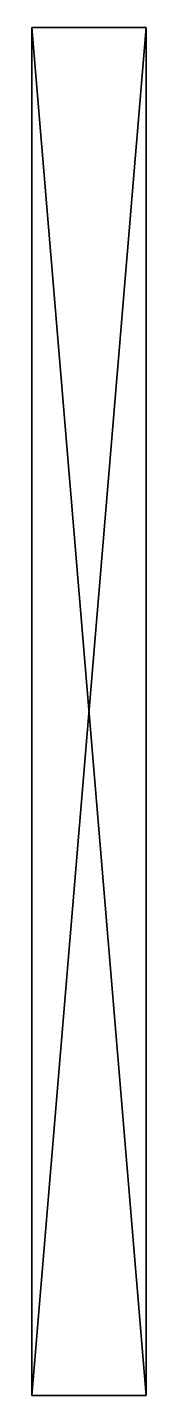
# Model space of a CAD drawing. Header units: metres. Extents: x 2 to 45.5, y 3.1 to 63.1.
# Drawn here: x 2 to 7, y 3.1 to 63.1 of the extents above.
import ezdxf

# ---------------------------------------------------------------- set-up
doc = ezdxf.new("R2010")
doc.units = ezdxf.units.M

msp = doc.modelspace()

# ---------------------------------------------------------------- linework, layer by layer
at = {"layer": 'STL2DXF'}
for points in [[(2, 63.125, 5), (7, 3.125, 5), (7, 63.125, 5)], [(7, 3.125, 5), (2, 63.125, 5), (2, 3.125, 5)], [(2, 3.125), (7, 63.125), (7, 3.125)], [(7, 63.125), (2, 3.125), (2, 63.125)], [(7, 63.125), (2, 63.125, 5), (7, 63.125, 5)], [(2, 63.125, 5), (7, 63.125), (2, 63.125)], [(2, 63.125, 5), (2, 3.125), (2, 3.125, 5)], [(2, 3.125), (2, 63.125, 5), (2, 63.125)], [(7, 63.125), (7, 3.125, 5), (7, 3.125)], [(7, 3.125, 5), (7, 63.125), (7, 63.125, 5)], [(2, 3.125), (7, 3.125, 5), (2, 3.125, 5)], [(7, 3.125, 5), (2, 3.125), (7, 3.125)]]:
    msp.add_3dface(points, dxfattribs=at)

doc.saveas('drawing.dxf')
